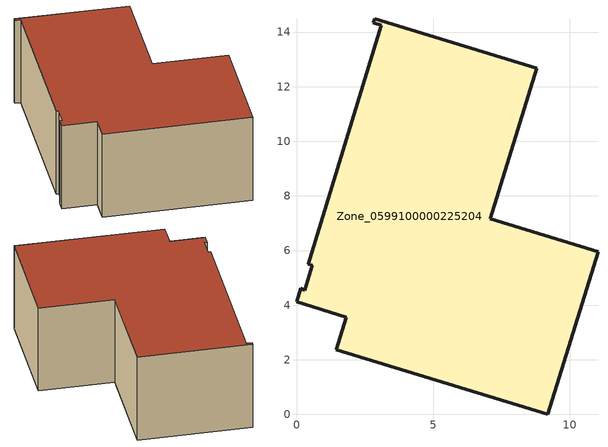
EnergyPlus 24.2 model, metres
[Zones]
Zone_0599100000225204
 floor ground (C_G): 0.57,5.46 0.42,5.5 3.11,14.24 2.81,14.33 2.86,14.49 8.8,12.67 7.1,7.17 11.04,5.96 9.2,0 1.46,2.37 1.83,3.56 0,4.12 0.15,4.61 0.3,4.55 z0
 wall outside (C_F): 1.83,3.56 1.46,2.37 9.2,0 11.04,5.96 7.1,7.17 8.8,12.67 2.86,14.49 2.81,14.33 3.11,14.24 0.42,5.5 0.57,5.46 0.3,4.55 0.15,4.61 0,4.12 1.83,3.56 z0:5.15
 roof outside (C_R): 0.57,5.46 0.3,4.55 0.15,4.61 0,4.12 1.83,3.56 1.46,2.37 9.2,0 11.04,5.96 7.1,7.17 8.8,12.67 2.86,14.49 2.81,14.33 3.11,14.24 0.42,5.5 z5.15
[BUILDING]
Pand.0599100000225204: North Axis=0; Terrain=City; Loads Convergence Tolerance Value=0.04; Temperature Convergence Tolerance Value=0.4; Solar Distribution=FullExterior; Maximum Number of Warmup Days=25; Minimum Number of Warmup Days=1
[Site:Location]
Rotterdam.The.Hague.AP_ZH_NLD Design_Conditions: Latitude=51.96; Longitude=4.45; Time Zone=1; Elevation=-4.5
[SITE:GROUNDTEMPERATURE:BUILDINGSURFACE]
18, 18, 18, 18, 18, 18, 18, 18, 18, 18, 18, 18
[MATERIAL] Thermal Absorptance=0.9; Solar Absorptance=0.7; Visible Absorptance=0.7
Name | Roughness | Thickness | Conductivity | Density | Specific Heat
G.TI.1975-1991 | MediumSmooth | 0.15 | 0.288461 | 540 | 1210
F.TI.1975-1991 | Rough | 0.3 | 0.230769 | 1920 | 840
R.TI.1975-1991 | MediumRough | 0.2 | 0.153846 | 1500 | 1000
[CONSTRUCTION]
C_G: G.TI.1975-1991
C_F: F.TI.1975-1991
C_R: R.TI.1975-1991
[ZONE]
Zone_0599100000225204: Type=1; Multiplier=1; Ceiling Height=Autocalculate; Volume=Autocalculate; Floor Area=autocalculate; Part of Total Floor Area=Yes
[ZONEINFILTRATION:DESIGNFLOWRATE]
Infil_Zone_0599100000225204: Zone or ZoneList or Space or SpaceList=Zone_0599100000225204; Schedule=AlwaysOn; Design Flow Rate Calculation Method=Flow/Area; Flow Rate per Floor Area=0.003; Constant Term Coefficient=1; Temperature Term Coefficient=0; Velocity Term Coefficient=0; Velocity Squared Term Coefficient=0
[HVACTEMPLATE:ZONE:IDEALLOADSAIRSYSTEM]
Zone_0599100000225204: Maximum Heating Supply Air Temperature=50; Minimum Cooling Supply Air Temperature=13; Maximum Heating Supply Air Humidity Ratio=0.0156; Minimum Cooling Supply Air Humidity Ratio=0.0077; Heating Limit=NoLimit; Cooling Limit=NoLimit; Dehumidification Control Type=ConstantSensibleHeatRatio; Cooling Sensible Heat Ratio=0.7; Dehumidification Setpoint=60; Humidification Control Type=None; Humidification Setpoint=30; Outdoor Air Method=None; Outdoor Air Flow Rate per Person=0.00944; Outdoor Air Flow Rate per Zone Floor Area=0; Outdoor Air Flow Rate per Zone=0; Demand Controlled Ventilation Type=None; Outdoor Air Economizer Type=NoEconomizer; Heat Recovery Type=None; Sensible Heat Recovery Effectiveness=0.7; Latent Heat Recovery Effectiveness=0.65
[ZONECONTROL:THERMOSTAT]
ThermostatControl_Zone_0599100000225204: Zone or ZoneList=Zone_0599100000225204; Control Type Schedule=DualSetpointControlType; Control 1=Thermostat_Zone_0599100000225204; Temperature Difference Between Cutout And Setpoint=0
[THERMOSTATSETPOINT:DUALSETPOINT]
Thermostat_Zone_0599100000225204: Heating Setpoint Temperature Schedule=HeatingSetpoint_Zone_0599100000225204; Cooling Setpoint Temperature Schedule=CoolingSetpoint_Zone_0599100000225204
[SCHEDULE:COMPACT]
HeatingSetpoint_Zone_0599100000225204: Through: 12/31, For: AllDays, Until: 24:00, 21
CoolingSetpoint_Zone_0599100000225204: Through: 12/31, For: AllDays, Until: 24:00, 24
DualSetpointControlType: Through: 12/31, For: AllDays, Until: 24:00, 4
AlwaysOn: Through: 12/31, For: AllDays, Until: 24:00, 1
